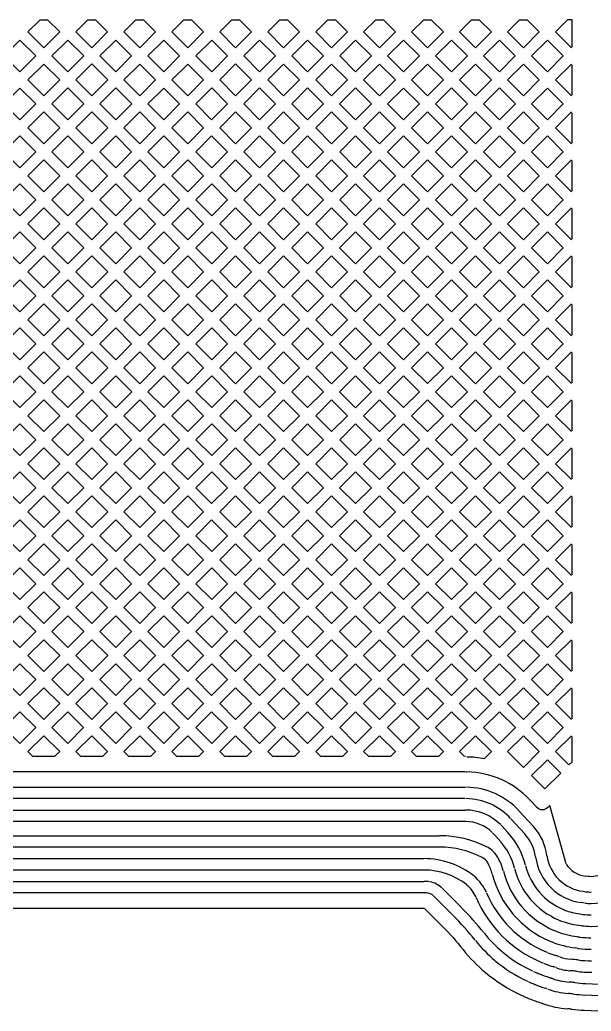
# Model space of a CAD drawing. Extents: x 1548 to 1929, y -174 to 95.
# Drawn here: x 1660.66 to 1664.47, y 45.95 to 52.55 of the extents above; entities that cross this region are included whole.
import ezdxf

# ---------------------------------------------------------------- set-up
doc = ezdxf.new("R2010")
doc.units = 0
doc.layers.add('gbr-dxf_layer0', color=7, linetype='Continuous')

msp = doc.modelspace()

# ---------------------------------------------------------------- linework, layer by layer
at = {"layer": 'gbr-dxf_layer0'}
for p, q in [((1664.2351, 52.4719), (1664.3411, 52.3659)), ((1664.3411, 52.2581), (1664.2351, 52.1521)), ((1664.3457, 52.051), (1664.3457, 52.2535)), ((1664.2351, 52.1521), (1664.341, 52.0462)), ((1664.341, 51.9385), (1664.2352, 51.8326)), ((1664.3457, 51.7312), (1664.3457, 51.9337)), ((1664.2352, 51.8326), (1664.3412, 51.7266)), ((1664.3412, 51.6189), (1664.2351, 51.5128)), ((1664.3457, 51.4114), (1664.3457, 51.6143)), ((1664.2351, 51.5128), (1664.3411, 51.4068)), ((1664.3411, 51.2991), (1664.2351, 51.193)), ((1664.3457, 51.0919), (1664.3457, 51.2945)), ((1664.2351, 51.193), (1664.341, 51.0871)), ((1664.341, 50.9794), (1664.2351, 50.8735)), ((1664.3457, 50.7721), (1664.3457, 50.9746)), ((1664.2351, 50.8735), (1664.3411, 50.7675)), ((1664.3411, 50.6597), (1664.2352, 50.5538)), ((1664.3457, 50.4523), (1664.3457, 50.655)), ((1664.2352, 50.5538), (1664.3412, 50.4477)), ((1664.3412, 50.34), (1664.2353, 50.2341)), ((1664.3457, 50.1328), (1664.3457, 50.3354)), ((1664.2353, 50.2341), (1664.3411, 50.1282)), ((1664.3411, 50.0204), (1664.2351, 49.9144)), ((1664.3457, 49.813), (1664.3457, 50.0158)), ((1664.2351, 49.9144), (1664.3411, 49.8084)), ((1664.3411, 49.7006), (1664.2351, 49.5946)), ((1664.3457, 49.4932), (1664.3457, 49.696)), ((1664.2351, 49.5946), (1664.3411, 49.4886)), ((1664.3411, 49.3808), (1664.2353, 49.275)), ((1664.3457, 49.1737), (1664.3457, 49.3762)), ((1664.2353, 49.275), (1664.3412, 49.1691)), ((1664.3412, 49.0613), (1664.2351, 48.9553)), ((1664.3457, 48.8539), (1664.3457, 49.0568)), ((1664.2351, 48.9553), (1664.3411, 48.8493)), ((1664.3411, 48.7415), (1664.2351, 48.6355)), ((1664.3457, 48.5341), (1664.3457, 48.7369)), ((1664.2351, 48.6355), (1664.3411, 48.5295)), ((1664.3411, 48.4217), (1664.2352, 48.3158)), ((1664.3457, 48.2146), (1664.3457, 48.4171)), ((1664.2352, 48.3158), (1664.3411, 48.2099)), ((1664.3411, 48.1022), (1664.2352, 47.9962)), ((1664.3457, 47.8948), (1664.3457, 48.0975)), ((1664.2352, 47.9962), (1664.3412, 47.8902)), ((1664.3412, 47.7825), (1664.2351, 47.6764)), ((1663.5958, 47.6764), (1663.6294, 47.6428)), ((1664.1055, 47.3095), (1664.0702, 47.3476)), ((1664.3059, 46.9275), (1664.1974, 47.3166)), ((1636.278, 47.2867), (1663.6334, 47.2867)), ((1663.9918, 47.2822), (1664.0876, 47.1778)), ((1663.6348, 47.2105), (1636.2793, 47.2105)), ((1663.8709, 47.1876), (1663.8771, 47.1814)), ((1663.8796, 47.1789), (1663.9169, 47.138)), ((1664.0303, 47.1275), (1663.9376, 47.2286)), ((1636.3424, 47.1159), (1663.4604, 47.1159)), ((1663.4617, 47.0397), (1636.3399, 47.0397)), ((1636.5568, 46.9633), (1663.3571, 46.9633)), ((1663.3587, 46.8871), (1636.5582, 46.8871)), ((1636.559, 46.8109), (1663.3565, 46.8109)), ((1663.3589, 46.7347), (1636.5576, 46.7347)), ((1663.5512, 46.5863), (1663.4239, 46.7136)), ((1663.479, 46.7663), (1663.6063, 46.6389)), ((1664.4202, 46.7453), (1664.4372, 46.743)), ((1664.4295, 46.6672), (1664.4087, 46.67)), ((1664.3988, 46.5944), (1664.4182, 46.5918)), ((1664.4095, 46.5161), (1664.3901, 46.5187)), ((1664.3821, 46.4428), (1664.3899, 46.4416)), ((1664.3798, 46.366), (1664.3681, 46.3678)), ((1664.4371, 46.1303), (1664.5258, 46.1261)), ((1664.5208, 46.05), (1664.432, 46.0543))]:
    msp.add_line(p, q, dxfattribs=at)
at = {"layer": 'gbr-dxf_layer0', "linetype": 'Continuous'}
for points in [[(1660.7185, 52.4719), (1660.7991, 52.5526), (1660.85, 52.5526), (1660.9306, 52.472), (1660.8245, 52.3659)], [(1661.0383, 52.472), (1661.1189, 52.5526), (1661.1693, 52.5526), (1661.25, 52.4719), (1661.1442, 52.3661)], [(1661.3578, 52.4719), (1661.4384, 52.5526), (1661.4892, 52.5526), (1661.5698, 52.4719), (1661.4638, 52.3659)], [(1661.6776, 52.4719), (1661.7582, 52.5526), (1661.809, 52.5526), (1661.8896, 52.4719), (1661.7836, 52.3659)], [(1661.9974, 52.4719), (1662.078, 52.5526), (1662.1286, 52.5526), (1662.2092, 52.472), (1662.1033, 52.3661)], [(1662.317, 52.472), (1662.3975, 52.5526), (1662.4482, 52.5526), (1662.5289, 52.4719), (1662.423, 52.366)], [(1662.6367, 52.4719), (1662.7173, 52.5526), (1662.7678, 52.5526), (1662.8486, 52.4718), (1662.7427, 52.3659)], [(1662.9563, 52.4718), (1663.0371, 52.5526), (1663.0877, 52.5526), (1663.1683, 52.4719), (1663.0622, 52.3659)], [(1663.276, 52.4719), (1663.3567, 52.5526), (1663.4075, 52.5526), (1663.4881, 52.472), (1663.382, 52.3659)], [(1663.5958, 52.472), (1663.6764, 52.5526), (1663.7269, 52.5526), (1663.8077, 52.4718), (1663.7019, 52.366)], [(1663.9154, 52.4718), (1663.9962, 52.5526), (1664.0467, 52.5526), (1664.1273, 52.4719), (1664.0213, 52.3659)], [(1660.5586, 52.312), (1660.6646, 52.4181), (1660.7706, 52.312), (1660.6646, 52.206)], [(1660.8784, 52.312), (1660.9844, 52.4181), (1661.0903, 52.3122), (1660.9843, 52.2062)], [(1661.1981, 52.3122), (1661.3039, 52.418), (1661.4099, 52.312), (1661.3041, 52.2062)], [(1661.5177, 52.312), (1661.6237, 52.418), (1661.7297, 52.312), (1661.6237, 52.206)], [(1661.8375, 52.312), (1661.9435, 52.4181), (1662.0494, 52.3122), (1661.9434, 52.2061)], [(1662.1572, 52.3122), (1662.2631, 52.4181), (1662.3691, 52.3121), (1662.2632, 52.2062)], [(1662.4768, 52.3121), (1662.5828, 52.418), (1662.6888, 52.312), (1662.5829, 52.2061)], [(1662.7966, 52.312), (1662.9025, 52.4179), (1663.0084, 52.312), (1662.9024, 52.2061)], [(1663.1161, 52.312), (1663.2222, 52.4181), (1663.3282, 52.312), (1663.2221, 52.206)], [(1663.4359, 52.312), (1663.542, 52.4181), (1663.648, 52.3121), (1663.5419, 52.206)], [(1663.7557, 52.3121), (1663.8615, 52.4179), (1663.9674, 52.312), (1663.8616, 52.2062)], [(1664.0752, 52.312), (1664.1812, 52.418), (1664.2872, 52.312), (1664.1812, 52.206)], [(1660.7185, 52.1521), (1660.8245, 52.2582), (1660.9304, 52.1523), (1660.8244, 52.0462)], [(1661.0382, 52.1523), (1661.1442, 52.2583), (1661.2502, 52.1523), (1661.1442, 52.0463)], [(1661.358, 52.1523), (1661.4638, 52.2581), (1661.5698, 52.1521), (1661.464, 52.0463)], [(1661.6776, 52.1521), (1661.7836, 52.2581), (1661.8895, 52.1523), (1661.7834, 52.0462)], [(1661.9972, 52.1523), (1662.1033, 52.2583), (1662.2093, 52.1523), (1662.1033, 52.0462)], [(1662.3171, 52.1523), (1662.423, 52.2582), (1662.529, 52.1522), (1662.4231, 52.0463)], [(1662.6367, 52.1522), (1662.7427, 52.2581), (1662.8486, 52.1522), (1662.7426, 52.0463)], [(1662.9563, 52.1522), (1663.0622, 52.2581), (1663.1682, 52.1521), (1663.0623, 52.0462)], [(1663.276, 52.1521), (1663.382, 52.2582), (1663.4881, 52.1522), (1663.382, 52.0461)], [(1663.5958, 52.1522), (1663.7019, 52.2582), (1663.8077, 52.1523), (1663.7017, 52.0463)], [(1663.9155, 52.1523), (1664.0213, 52.2581), (1664.1273, 52.1521), (1664.0215, 52.0463)], [(1660.5587, 51.9923), (1660.6646, 52.0982), (1660.7705, 51.9924), (1660.6646, 51.8865)], [(1660.8782, 51.9924), (1660.9843, 52.0984), (1661.0903, 51.9924), (1660.9843, 51.8863)], [(1661.1981, 51.9924), (1661.3041, 52.0984), (1661.4101, 51.9924), (1661.3041, 51.8864)], [(1661.5179, 51.9924), (1661.6237, 52.0982), (1661.7296, 51.9923), (1661.6238, 51.8865)], [(1661.8373, 51.9923), (1661.9434, 52.0984), (1662.0494, 51.9924), (1661.9433, 51.8863)], [(1662.1571, 51.9924), (1662.2632, 52.0984), (1662.3692, 51.9924), (1662.2631, 51.8863)], [(1662.4769, 51.9924), (1662.5829, 52.0983), (1662.6887, 51.9924), (1662.5828, 51.8865)], [(1662.7965, 51.9924), (1662.9024, 52.0983), (1663.0085, 51.9923), (1662.9025, 51.8864)], [(1663.1162, 51.9923), (1663.2221, 52.0982), (1663.3281, 51.9922), (1663.2222, 51.8863)], [(1663.4359, 51.9922), (1663.5419, 52.0983), (1663.6478, 51.9924), (1663.5418, 51.8863)], [(1663.7556, 51.9924), (1663.8616, 52.0984), (1663.9676, 51.9924), (1663.8616, 51.8864)], [(1664.0754, 51.9924), (1664.1812, 52.0982), (1664.2871, 51.9923), (1664.1813, 51.8865)], [(1660.7185, 51.8326), (1660.8244, 51.9385), (1660.9304, 51.8325), (1660.8245, 51.7266)], [(1661.0381, 51.8325), (1661.1442, 51.9385), (1661.2502, 51.8325), (1661.1442, 51.7265)], [(1661.3579, 51.8325), (1661.464, 51.9385), (1661.5699, 51.8326), (1661.4638, 51.7266)], [(1661.6776, 51.8326), (1661.7834, 51.9385), (1661.8895, 51.8324), (1661.7836, 51.7266)], [(1661.9972, 51.8324), (1662.1033, 51.9385), (1662.2093, 51.8325), (1662.1032, 51.7264)], [(1662.317, 51.8325), (1662.4231, 51.9385), (1662.529, 51.8326), (1662.4229, 51.7266)], [(1662.6367, 51.8326), (1662.7426, 51.9385), (1662.8486, 51.8325), (1662.7427, 51.7266)], [(1662.9564, 51.8325), (1663.0623, 51.9385), (1663.1683, 51.8324), (1663.0624, 51.7265)], [(1663.2761, 51.8324), (1663.382, 51.9384), (1663.4879, 51.8325), (1663.382, 51.7266)], [(1663.5957, 51.8325), (1663.7017, 51.9385), (1663.8077, 51.8325), (1663.7017, 51.7265)], [(1663.9155, 51.8325), (1664.0215, 51.9385), (1664.1274, 51.8326), (1664.0214, 51.7266)], [(1660.5586, 51.6728), (1660.6646, 51.7787), (1660.7706, 51.6727), (1660.6646, 51.5667)], [(1660.8783, 51.6727), (1660.9843, 51.7786), (1661.0903, 51.6726), (1660.9844, 51.5667)], [(1661.198, 51.6726), (1661.3041, 51.7786), (1661.41, 51.6727), (1661.3039, 51.5667)], [(1661.5177, 51.6727), (1661.6238, 51.7788), (1661.7298, 51.6728), (1661.6237, 51.5667)], [(1661.8375, 51.6728), (1661.9433, 51.7786), (1662.0494, 51.6726), (1661.9435, 51.5667)], [(1662.1571, 51.6726), (1662.2631, 51.7786), (1662.369, 51.6727), (1662.263, 51.5667)], [(1662.4768, 51.6727), (1662.5828, 51.7787), (1662.6888, 51.6727), (1662.5828, 51.5667)], [(1662.7966, 51.6727), (1662.9025, 51.7786), (1663.0085, 51.6726), (1662.9026, 51.5667)], [(1663.1163, 51.6726), (1663.2222, 51.7786), (1663.3281, 51.6727), (1663.2222, 51.5667)], [(1663.4359, 51.6727), (1663.5418, 51.7786), (1663.6478, 51.6726), (1663.5419, 51.5667)], [(1663.7556, 51.6726), (1663.8616, 51.7786), (1663.9675, 51.6727), (1663.8614, 51.5667)], [(1664.0752, 51.6727), (1664.1813, 51.7788), (1664.2873, 51.6728), (1664.1813, 51.5667)], [(1660.7185, 51.5129), (1660.8245, 51.6188), (1660.9305, 51.5128), (1660.8245, 51.4068)], [(1661.0382, 51.5128), (1661.1442, 51.6187), (1661.25, 51.5128), (1661.1441, 51.4069)], [(1661.3578, 51.5128), (1661.4638, 51.6188), (1661.5698, 51.5128), (1661.4638, 51.4068)], [(1661.6776, 51.5128), (1661.7836, 51.6189), (1661.8897, 51.5129), (1661.7836, 51.4068)], [(1661.9974, 51.5129), (1662.1032, 51.6187), (1662.2091, 51.5128), (1662.1033, 51.407)], [(1662.3169, 51.5128), (1662.4229, 51.6188), (1662.5289, 51.5128), (1662.4229, 51.4068)], [(1662.6367, 51.5128), (1662.7427, 51.6188), (1662.8487, 51.5128), (1662.7427, 51.4068)], [(1662.9565, 51.5128), (1663.0624, 51.6187), (1663.1683, 51.5129), (1663.0624, 51.4069)], [(1663.2761, 51.5129), (1663.382, 51.6188), (1663.488, 51.5128), (1663.3821, 51.4068)], [(1663.5958, 51.5128), (1663.7017, 51.6187), (1663.8076, 51.5128), (1663.7017, 51.4069)], [(1663.9153, 51.5128), (1664.0214, 51.6188), (1664.1274, 51.5128), (1664.0213, 51.4068)], [(1660.5586, 51.3529), (1660.6646, 51.459), (1660.7707, 51.353), (1660.6646, 51.2469)], [(1660.8784, 51.353), (1660.9844, 51.4589), (1661.0902, 51.353), (1660.9843, 51.2471)], [(1661.198, 51.353), (1661.3039, 51.4589), (1661.4099, 51.3529), (1661.304, 51.247)], [(1661.5177, 51.3529), (1661.6237, 51.459), (1661.7297, 51.3529), (1661.6237, 51.2469)], [(1661.8375, 51.3529), (1661.9435, 51.459), (1662.0494, 51.3531), (1661.9434, 51.2471)], [(1662.1572, 51.3531), (1662.263, 51.4589), (1662.369, 51.3529), (1662.2632, 51.2471)], [(1662.4768, 51.3529), (1662.5828, 51.4589), (1662.6888, 51.3529), (1662.5828, 51.2469)], [(1662.7966, 51.3529), (1662.9026, 51.459), (1663.0085, 51.3531), (1662.9025, 51.247)], [(1663.1163, 51.3531), (1663.2222, 51.459), (1663.3282, 51.353), (1663.2223, 51.2471)], [(1663.4359, 51.353), (1663.5419, 51.4589), (1663.6478, 51.353), (1663.5418, 51.2471)], [(1663.7555, 51.353), (1663.8614, 51.4589), (1663.9675, 51.3529), (1663.8615, 51.247)], [(1664.0752, 51.3529), (1664.1813, 51.459), (1664.2873, 51.3529), (1664.1812, 51.2469)], [(1660.7185, 51.193), (1660.8245, 51.2991), (1660.9304, 51.1932), (1660.8244, 51.0872)], [(1661.0382, 51.1932), (1661.1441, 51.2991), (1661.2501, 51.1931), (1661.1442, 51.0872)], [(1661.3579, 51.1931), (1661.4638, 51.299), (1661.5698, 51.193), (1661.4639, 51.0871)], [(1661.6776, 51.193), (1661.7836, 51.2991), (1661.8895, 51.1932), (1661.7835, 51.0871)], [(1661.9973, 51.1932), (1662.1033, 51.2992), (1662.2093, 51.1932), (1662.1033, 51.0872)], [(1662.3171, 51.1932), (1662.4229, 51.299), (1662.5289, 51.193), (1662.4231, 51.0872)], [(1662.6367, 51.193), (1662.7427, 51.299), (1662.8486, 51.1932), (1662.7425, 51.0871)], [(1662.9563, 51.1932), (1663.0624, 51.2992), (1663.1684, 51.1932), (1663.0624, 51.0871)], [(1663.2762, 51.1932), (1663.3821, 51.2991), (1663.488, 51.1932), (1663.382, 51.0873)], [(1663.5957, 51.1932), (1663.7017, 51.2991), (1663.8077, 51.1931), (1663.7017, 51.0872)], [(1663.9154, 51.1931), (1664.0213, 51.299), (1664.1273, 51.193), (1664.0214, 51.0871)], [(1660.5587, 51.0333), (1660.6646, 51.1392), (1660.7705, 51.0333), (1660.6646, 50.9274)], [(1660.8783, 51.0333), (1660.9843, 51.1393), (1661.0903, 51.0333), (1660.9843, 50.9273)], [(1661.1981, 51.0333), (1661.304, 51.1392), (1661.41, 51.0332), (1661.3041, 50.9273)], [(1661.5178, 51.0332), (1661.6237, 51.1391), (1661.7296, 51.0333), (1661.6237, 50.9273)], [(1661.8373, 51.0333), (1661.9434, 51.1393), (1662.0494, 51.0333), (1661.9434, 50.9272)], [(1662.1572, 51.0333), (1662.2632, 51.1393), (1662.3692, 51.0333), (1662.2632, 50.9273)], [(1662.477, 51.0333), (1662.5828, 51.1391), (1662.6887, 51.0332), (1662.5829, 50.9274)], [(1662.7964, 51.0332), (1662.9025, 51.1393), (1663.0085, 51.0333), (1662.9024, 50.9272)], [(1663.1162, 51.0333), (1663.2223, 51.1393), (1663.3282, 51.0334), (1663.2221, 50.9274)], [(1663.4359, 51.0334), (1663.5418, 51.1393), (1663.6478, 51.0333), (1663.5419, 50.9274)], [(1663.7556, 51.0333), (1663.8615, 51.1392), (1663.9676, 51.0332), (1663.8616, 50.9273)], [(1664.0753, 51.0332), (1664.1812, 51.1391), (1664.2871, 51.0333), (1664.1812, 50.9273)], [(1660.7185, 50.8735), (1660.8244, 50.9794), (1660.9304, 50.8734), (1660.8245, 50.7675)], [(1661.0382, 50.8734), (1661.1442, 50.9794), (1661.2502, 50.8734), (1661.1442, 50.7674)], [(1661.358, 50.8734), (1661.4639, 50.9794), (1661.5698, 50.8735), (1661.4639, 50.7675)], [(1661.6776, 50.8735), (1661.7835, 50.9794), (1661.8895, 50.8734), (1661.7836, 50.7675)], [(1661.9972, 50.8734), (1662.1033, 50.9794), (1662.2093, 50.8734), (1662.1033, 50.7674)], [(1662.3171, 50.8734), (1662.4231, 50.9794), (1662.529, 50.8735), (1662.4229, 50.7675)], [(1662.6367, 50.8735), (1662.7425, 50.9794), (1662.8486, 50.8733), (1662.7428, 50.7675)], [(1662.9563, 50.8733), (1663.0624, 50.9794), (1663.1682, 50.8735), (1663.0622, 50.7675)], [(1663.276, 50.8735), (1663.382, 50.9795), (1663.4881, 50.8735), (1663.382, 50.7675)], [(1663.5958, 50.8735), (1663.7017, 50.9794), (1663.8077, 50.8734), (1663.7018, 50.7675)], [(1663.9155, 50.8734), (1664.0214, 50.9794), (1664.1273, 50.8735), (1664.0214, 50.7675)], [(1660.5586, 50.7136), (1660.6646, 50.8196), (1660.7706, 50.7136), (1660.6646, 50.6076)], [(1660.8784, 50.7136), (1660.9843, 50.8195), (1661.0903, 50.7135), (1660.9844, 50.6076)], [(1661.1981, 50.7135), (1661.3041, 50.8195), (1661.41, 50.7136), (1661.3039, 50.6076)], [(1661.5177, 50.7136), (1661.6237, 50.8196), (1661.7297, 50.7136), (1661.6238, 50.6076)], [(1661.8375, 50.7136), (1661.9434, 50.8195), (1662.0494, 50.7135), (1661.9435, 50.6076)], [(1662.1571, 50.7135), (1662.2632, 50.8195), (1662.3691, 50.7136), (1662.263, 50.6076)], [(1662.4768, 50.7136), (1662.5829, 50.8197), (1662.6889, 50.7136), (1662.5828, 50.6076)], [(1662.7966, 50.7136), (1662.9024, 50.8195), (1663.0083, 50.7136), (1662.9025, 50.6078)], [(1663.1161, 50.7136), (1663.2221, 50.8196), (1663.3281, 50.7136), (1663.2221, 50.6076)], [(1663.4359, 50.7136), (1663.5419, 50.8196), (1663.6479, 50.7136), (1663.5419, 50.6076)], [(1663.7557, 50.7136), (1663.8616, 50.8195), (1663.9675, 50.7136), (1663.8616, 50.6077)], [(1664.0753, 50.7136), (1664.1812, 50.8196), (1664.2872, 50.7136), (1664.1813, 50.6076)], [(1660.7185, 50.5537), (1660.8245, 50.6597), (1660.9305, 50.5537), (1660.8245, 50.4477)], [(1661.0383, 50.5537), (1661.1442, 50.6596), (1661.2501, 50.5537), (1661.1442, 50.4478)], [(1661.3578, 50.5537), (1661.4639, 50.6598), (1661.5699, 50.5538), (1661.4638, 50.4477)], [(1661.6776, 50.5538), (1661.7836, 50.6597), (1661.8896, 50.5537), (1661.7836, 50.4477)], [(1661.9973, 50.5537), (1662.1033, 50.6596), (1662.2091, 50.5537), (1662.1032, 50.4478)], [(1662.3169, 50.5537), (1662.4229, 50.6597), (1662.529, 50.5537), (1662.4229, 50.4477)], [(1662.6367, 50.5537), (1662.7428, 50.6598), (1662.8486, 50.5539), (1662.7426, 50.4478)], [(1662.9564, 50.5539), (1663.0622, 50.6597), (1663.1682, 50.5537), (1663.0624, 50.4479)], [(1663.276, 50.5537), (1663.382, 50.6597), (1663.488, 50.5537), (1663.382, 50.4477)], [(1663.5958, 50.5537), (1663.7018, 50.6597), (1663.8077, 50.5539), (1663.7017, 50.4478)], [(1663.9155, 50.5539), (1664.0214, 50.6598), (1664.1274, 50.5538), (1664.0215, 50.4478)], [(1660.5586, 50.3939), (1660.6646, 50.4998), (1660.7706, 50.3938), (1660.6647, 50.2879)], [(1660.8783, 50.3938), (1660.9844, 50.4998), (1661.0903, 50.3939), (1660.9842, 50.2879)], [(1661.198, 50.3939), (1661.3039, 50.4999), (1661.41, 50.3938), (1661.304, 50.2879)], [(1661.5177, 50.3938), (1661.6238, 50.4999), (1661.7298, 50.3939), (1661.6237, 50.2878)], [(1661.8375, 50.3939), (1661.9435, 50.4998), (1662.0493, 50.3939), (1661.9434, 50.288)], [(1662.1571, 50.3939), (1662.263, 50.4998), (1662.369, 50.3938), (1662.2631, 50.2879)], [(1662.4768, 50.3938), (1662.5828, 50.4998), (1662.6887, 50.394), (1662.5827, 50.2879)], [(1662.7965, 50.394), (1662.9025, 50.5), (1663.0085, 50.394), (1662.9025, 50.288)], [(1663.1163, 50.394), (1663.2221, 50.4998), (1663.3281, 50.3938), (1663.2223, 50.288)], [(1663.4359, 50.3938), (1663.5419, 50.4998), (1663.6478, 50.3939), (1663.5418, 50.2879)], [(1663.7556, 50.3939), (1663.8616, 50.5), (1663.9676, 50.394), (1663.8616, 50.2879)], [(1664.0754, 50.394), (1664.1813, 50.4999), (1664.2873, 50.3939), (1664.1814, 50.288)], [(1660.7185, 50.234), (1660.8245, 50.3399), (1660.9304, 50.234), (1660.8244, 50.1281)], [(1661.0381, 50.234), (1661.1442, 50.3401), (1661.2502, 50.234), (1661.1441, 50.128)], [(1661.3579, 50.234), (1661.4638, 50.34), (1661.5698, 50.2339), (1661.4639, 50.128)], [(1661.6776, 50.2339), (1661.7836, 50.34), (1661.8895, 50.2341), (1661.7835, 50.1281)], [(1661.9973, 50.2341), (1662.1032, 50.34), (1662.2092, 50.234), (1662.1033, 50.1281)], [(1662.317, 50.234), (1662.4229, 50.3399), (1662.5288, 50.234), (1662.4229, 50.1281)], [(1662.6366, 50.234), (1662.7426, 50.3401), (1662.8486, 50.2341), (1662.7426, 50.128)], [(1662.9564, 50.2341), (1663.0624, 50.3401), (1663.1684, 50.2341), (1663.0624, 50.1281)], [(1663.2762, 50.2341), (1663.382, 50.3399), (1663.4879, 50.234), (1663.3821, 50.1282)], [(1663.5956, 50.234), (1663.7017, 50.3401), (1663.8077, 50.234), (1663.7017, 50.128)], [(1663.9154, 50.234), (1664.0215, 50.3401), (1664.1275, 50.2341), (1664.0215, 50.128)], [(1660.5587, 50.0742), (1660.6647, 50.1801), (1660.7705, 50.0742), (1660.6646, 49.9683)], [(1660.8783, 50.0742), (1660.9842, 50.1801), (1661.0902, 50.0741), (1660.9843, 49.9682)], [(1661.198, 50.0741), (1661.304, 50.1802), (1661.4101, 50.0742), (1661.304, 49.9681)], [(1661.5178, 50.0742), (1661.6237, 50.1801), (1661.7296, 50.0742), (1661.6237, 49.9683)], [(1661.8374, 50.0742), (1661.9434, 50.1802), (1662.0494, 50.0742), (1661.9434, 49.9682)], [(1662.1572, 50.0742), (1662.2631, 50.1801), (1662.369, 50.0743), (1662.2631, 49.9683)], [(1662.4768, 50.0743), (1662.5827, 50.1802), (1662.6887, 50.0742), (1662.5828, 49.9682)], [(1662.7965, 50.0742), (1662.9025, 50.1802), (1663.0085, 50.0742), (1662.9025, 49.9681)], [(1663.1163, 50.0742), (1663.2223, 50.1802), (1663.3282, 50.0743), (1663.2221, 49.9683)], [(1663.4359, 50.0743), (1663.5418, 50.1801), (1663.6478, 50.0741), (1663.542, 49.9683)], [(1663.7555, 50.0741), (1663.8616, 50.1802), (1663.9676, 50.0742), (1663.8615, 49.9681)], [(1664.0753, 50.0742), (1664.1814, 50.1802), (1664.2873, 50.0743), (1664.1812, 49.9683)], [(1660.7185, 49.9144), (1660.8244, 50.0203), (1660.9304, 49.9143), (1660.8245, 49.8084)], [(1661.0382, 49.9143), (1661.1441, 50.0202), (1661.2501, 49.9142), (1661.1442, 49.8083)], [(1661.3579, 49.9142), (1661.4639, 50.0203), (1661.5698, 49.9144), (1661.4638, 49.8084)], [(1661.6776, 49.9144), (1661.7835, 50.0203), (1661.8895, 49.9143), (1661.7836, 49.8084)], [(1661.9973, 49.9143), (1662.1033, 50.0203), (1662.2092, 49.9144), (1662.1032, 49.8084)], [(1662.317, 49.9144), (1662.4229, 50.0204), (1662.5289, 49.9144), (1662.423, 49.8084)], [(1662.6367, 49.9144), (1662.7426, 50.0203), (1662.8486, 49.9143), (1662.7427, 49.8083)], [(1662.9563, 49.9143), (1663.0624, 50.0203), (1663.1683, 49.9144), (1663.0622, 49.8084)], [(1663.276, 49.9144), (1663.3821, 50.0205), (1663.4881, 49.9144), (1663.382, 49.8084)], [(1663.5958, 49.9144), (1663.7017, 50.0202), (1663.8077, 49.9142), (1663.7019, 49.8084)], [(1663.9154, 49.9142), (1664.0215, 50.0203), (1664.1273, 49.9144), (1664.0213, 49.8083)], [(1660.5586, 49.7545), (1660.6646, 49.8605), (1660.7706, 49.7545), (1660.6646, 49.6485)], [(1660.8784, 49.7545), (1660.9843, 49.8604), (1661.0903, 49.7544), (1660.9844, 49.6485)], [(1661.1981, 49.7544), (1661.304, 49.8604), (1661.4099, 49.7545), (1661.304, 49.6485)], [(1661.5177, 49.7545), (1661.6237, 49.8605), (1661.7297, 49.7545), (1661.6237, 49.6485)], [(1661.8375, 49.7545), (1661.9434, 49.8604), (1662.0493, 49.7545), (1661.9434, 49.6486)], [(1662.157, 49.7545), (1662.2631, 49.8606), (1662.3691, 49.7545), (1662.263, 49.6485)], [(1662.4768, 49.7545), (1662.5828, 49.8605), (1662.6888, 49.7545), (1662.5829, 49.6485)], [(1662.7966, 49.7545), (1662.9025, 49.8604), (1663.0084, 49.7545), (1662.9024, 49.6486)], [(1663.1161, 49.7545), (1663.2221, 49.8605), (1663.3282, 49.7545), (1663.2221, 49.6485)], [(1663.4359, 49.7545), (1663.542, 49.8606), (1663.648, 49.7545), (1663.5419, 49.6485)], [(1663.7557, 49.7545), (1663.8615, 49.8604), (1663.9674, 49.7545), (1663.8616, 49.6487)], [(1664.0752, 49.7545), (1664.1812, 49.8605), (1664.2872, 49.7545), (1664.1812, 49.6485)], [(1660.7185, 49.5946), (1660.8245, 49.7006), (1660.9305, 49.5946), (1660.8245, 49.4886)], [(1661.0383, 49.5946), (1661.1442, 49.7005), (1661.2501, 49.5947), (1661.1442, 49.4887)], [(1661.3578, 49.5947), (1661.4638, 49.7006), (1661.5698, 49.5946), (1661.4639, 49.4886)], [(1661.6776, 49.5946), (1661.7836, 49.7006), (1661.8895, 49.5947), (1661.7834, 49.4887)], [(1661.9972, 49.5947), (1662.1032, 49.7006), (1662.2092, 49.5946), (1662.1033, 49.4887)], [(1662.3169, 49.5946), (1662.423, 49.7007), (1662.529, 49.5947), (1662.4229, 49.4886)], [(1662.6367, 49.5947), (1662.7427, 49.7006), (1662.8486, 49.5947), (1662.7426, 49.4888)], [(1662.9563, 49.5947), (1663.0622, 49.7006), (1663.1682, 49.5946), (1663.0623, 49.4887)], [(1663.276, 49.5946), (1663.382, 49.7006), (1663.4881, 49.5946), (1663.382, 49.4886)], [(1663.5958, 49.5946), (1663.7019, 49.7007), (1663.8077, 49.5948), (1663.7017, 49.4887)], [(1663.9155, 49.5948), (1664.0213, 49.7006), (1664.1273, 49.5946), (1664.0215, 49.4888)], [(1660.5586, 49.4347), (1660.6646, 49.5407), (1660.7706, 49.4347), (1660.6646, 49.3287)], [(1660.8784, 49.4347), (1660.9844, 49.5407), (1661.0903, 49.4349), (1660.9843, 49.3288)], [(1661.1981, 49.4349), (1661.304, 49.5408), (1661.41, 49.4348), (1661.3041, 49.3288)], [(1661.5177, 49.4348), (1661.6237, 49.5407), (1661.7296, 49.4348), (1661.6236, 49.3289)], [(1661.8373, 49.4348), (1661.9434, 49.5408), (1662.0494, 49.4348), (1661.9433, 49.3288)], [(1662.1571, 49.4348), (1662.263, 49.5407), (1662.3691, 49.4347), (1662.2631, 49.3288)], [(1662.4768, 49.4347), (1662.5829, 49.5408), (1662.6887, 49.4349), (1662.5827, 49.3288)], [(1662.7965, 49.4349), (1662.9024, 49.5408), (1663.0085, 49.4348), (1662.9025, 49.3289)], [(1663.1162, 49.4348), (1663.2221, 49.5407), (1663.3281, 49.4347), (1663.2222, 49.3288)], [(1663.4359, 49.4347), (1663.5419, 49.5407), (1663.6478, 49.4349), (1663.5418, 49.3288)], [(1663.7556, 49.4349), (1663.8616, 49.5409), (1663.9676, 49.4349), (1663.8616, 49.3288)], [(1664.0754, 49.4349), (1664.1812, 49.5407), (1664.2872, 49.4347), (1664.1814, 49.3289)], [(1660.7185, 49.2748), (1660.8245, 49.3808), (1660.9304, 49.2749), (1660.8243, 49.1689)], [(1661.0381, 49.2749), (1661.1442, 49.381), (1661.2502, 49.275), (1661.1442, 49.1689)], [(1661.3579, 49.275), (1661.4639, 49.3809), (1661.5697, 49.275), (1661.4638, 49.1691)], [(1661.6775, 49.275), (1661.7834, 49.3809), (1661.8895, 49.2749), (1661.7835, 49.169)], [(1661.9972, 49.2749), (1662.1033, 49.381), (1662.2093, 49.2749), (1662.1032, 49.1689)], [(1662.317, 49.2749), (1662.4229, 49.3809), (1662.5288, 49.275), (1662.4229, 49.1691)], [(1662.6366, 49.275), (1662.7426, 49.381), (1662.8486, 49.275), (1662.7426, 49.169)], [(1662.9564, 49.275), (1663.0623, 49.3809), (1663.1683, 49.2749), (1663.0624, 49.169)], [(1663.2761, 49.2749), (1663.382, 49.3808), (1663.4879, 49.2749), (1663.382, 49.169)], [(1663.5957, 49.2749), (1663.7017, 49.381), (1663.8077, 49.275), (1663.7017, 49.1689)], [(1663.9155, 49.275), (1664.0215, 49.381), (1664.1275, 49.275), (1664.0215, 49.169)], [(1660.5588, 49.1151), (1660.6646, 49.2209), (1660.7705, 49.115), (1660.6646, 49.0092)], [(1660.8782, 49.115), (1660.9843, 49.2211), (1661.0903, 49.115), (1660.9842, 49.009)], [(1661.198, 49.115), (1661.3041, 49.2211), (1661.41, 49.1152), (1661.3039, 49.0092)], [(1661.5177, 49.1152), (1661.6236, 49.2211), (1661.7296, 49.1151), (1661.6237, 49.0092)], [(1661.8374, 49.1151), (1661.9433, 49.221), (1662.0493, 49.115), (1661.9434, 49.0091)], [(1662.1571, 49.115), (1662.2631, 49.2211), (1662.369, 49.1152), (1662.263, 49.0091)], [(1662.4768, 49.1152), (1662.5827, 49.2211), (1662.6887, 49.1151), (1662.5828, 49.0092)], [(1662.7965, 49.1151), (1662.9025, 49.2211), (1663.0085, 49.1151), (1662.9025, 49.0091)], [(1663.1163, 49.1151), (1663.2222, 49.221), (1663.3281, 49.1152), (1663.2222, 49.0092)], [(1663.4359, 49.1152), (1663.5418, 49.2211), (1663.6478, 49.115), (1663.5419, 49.0091)], [(1663.7556, 49.115), (1663.8616, 49.2211), (1663.9676, 49.1151), (1663.8616, 49.009)], [(1664.0754, 49.1151), (1664.1814, 49.2211), (1664.2873, 49.1152), (1664.1813, 49.0092)], [(1660.7185, 48.9553), (1660.8243, 49.0611), (1660.9304, 48.9551), (1660.8245, 48.8493)], [(1661.0381, 48.9551), (1661.1442, 49.0612), (1661.25, 48.9553), (1661.144, 48.8492)], [(1661.3578, 48.9553), (1661.4638, 49.0613), (1661.5698, 48.9553), (1661.4638, 48.8493)], [(1661.6776, 48.9553), (1661.7835, 49.0612), (1661.8895, 48.9552), (1661.7836, 48.8493)], [(1661.9973, 48.9552), (1662.1032, 49.0611), (1662.2091, 48.9553), (1662.1032, 48.8493)], [(1662.3169, 48.9553), (1662.4229, 49.0613), (1662.5289, 48.9553), (1662.4229, 48.8492)], [(1662.6367, 48.9553), (1662.7426, 49.0612), (1662.8486, 48.9552), (1662.7427, 48.8493)], [(1662.9564, 48.9552), (1663.0624, 49.0612), (1663.1683, 48.9553), (1663.0623, 48.8493)], [(1663.2761, 48.9553), (1663.382, 49.0613), (1663.488, 48.9553), (1663.3821, 48.8493)], [(1663.5958, 48.9553), (1663.7017, 49.0612), (1663.8077, 48.9552), (1663.7018, 48.8492)], [(1663.9154, 48.9552), (1664.0215, 49.0612), (1664.1274, 48.9553), (1664.0213, 48.8493)], [(1660.5586, 48.7954), (1660.6646, 48.9015), (1660.7707, 48.7954), (1660.6646, 48.6894)], [(1660.8784, 48.7954), (1660.9842, 48.9013), (1661.0901, 48.7954), (1660.9843, 48.6896)], [(1661.1979, 48.7954), (1661.3039, 48.9014), (1661.4099, 48.7954), (1661.3039, 48.6894)], [(1661.5177, 48.7954), (1661.6237, 48.9014), (1661.7297, 48.7954), (1661.6237, 48.6894)], [(1661.8375, 48.7954), (1661.9434, 48.9013), (1662.0493, 48.7954), (1661.9434, 48.6895)], [(1662.1571, 48.7954), (1662.263, 48.9014), (1662.369, 48.7954), (1662.2631, 48.6894)], [(1662.4768, 48.7954), (1662.5828, 48.9014), (1662.6888, 48.7954), (1662.5828, 48.6894)], [(1662.7966, 48.7954), (1662.9025, 48.9013), (1663.0084, 48.7954), (1662.9025, 48.6895)], [(1663.1161, 48.7954), (1663.2222, 48.9015), (1663.3282, 48.7954), (1663.2222, 48.6894)], [(1663.4359, 48.7954), (1663.5419, 48.9014), (1663.6479, 48.7954), (1663.542, 48.6894)], [(1663.7557, 48.7954), (1663.8616, 48.9013), (1663.9675, 48.7954), (1663.8615, 48.6895)], [(1664.0752, 48.7954), (1664.1813, 48.9014), (1664.2873, 48.7954), (1664.1812, 48.6894)], [(1660.7185, 48.6355), (1660.8245, 48.7416), (1660.9304, 48.6357), (1660.8244, 48.5296)], [(1661.0382, 48.6357), (1661.144, 48.7415), (1661.25, 48.6355), (1661.1442, 48.5297)], [(1661.3578, 48.6355), (1661.4638, 48.7415), (1661.5698, 48.6355), (1661.4638, 48.5295)], [(1661.6776, 48.6355), (1661.7836, 48.7415), (1661.8895, 48.6356), (1661.7835, 48.5296)], [(1661.9973, 48.6356), (1662.1032, 48.7416), (1662.2092, 48.6355), (1662.1033, 48.5296)], [(1662.317, 48.6355), (1662.4229, 48.7415), (1662.5289, 48.6355), (1662.423, 48.5295)], [(1662.6367, 48.6355), (1662.7427, 48.7415), (1662.8486, 48.6356), (1662.7425, 48.5296)], [(1662.9563, 48.6356), (1663.0623, 48.7415), (1663.1683, 48.6355), (1663.0624, 48.5296)], [(1663.276, 48.6355), (1663.3821, 48.7416), (1663.4881, 48.6355), (1663.382, 48.5295)], [(1663.5958, 48.6355), (1663.7018, 48.7415), (1663.8077, 48.6356), (1663.7017, 48.5297)], [(1663.9154, 48.6356), (1664.0213, 48.7415), (1664.1273, 48.6355), (1664.0214, 48.5296)], [(1660.5586, 48.4756), (1660.6646, 48.5816), (1660.7705, 48.4758), (1660.6645, 48.3697)], [(1660.8783, 48.4758), (1660.9843, 48.5818), (1661.0903, 48.4758), (1660.9843, 48.3697)], [(1661.1981, 48.4758), (1661.3039, 48.5816), (1661.4099, 48.4756), (1661.3041, 48.3698)], [(1661.5177, 48.4756), (1661.6237, 48.5816), (1661.7296, 48.4757), (1661.6236, 48.3697)], [(1661.8373, 48.4757), (1661.9434, 48.5818), (1662.0494, 48.4758), (1661.9434, 48.3697)], [(1662.1572, 48.4758), (1662.2631, 48.5817), (1662.3691, 48.4757), (1662.2632, 48.3697)], [(1662.4768, 48.4757), (1662.5828, 48.5816), (1662.6887, 48.4757), (1662.5827, 48.3698)], [(1662.7964, 48.4757), (1662.9025, 48.5817), (1663.0085, 48.4757), (1662.9024, 48.3697)], [(1663.1162, 48.4757), (1663.2222, 48.5816), (1663.3282, 48.4756), (1663.2223, 48.3697)], [(1663.4359, 48.4756), (1663.542, 48.5817), (1663.6478, 48.4758), (1663.5418, 48.3697)], [(1663.7556, 48.4758), (1663.8615, 48.5817), (1663.9676, 48.4757), (1663.8616, 48.3698)], [(1664.0753, 48.4757), (1664.1812, 48.5816), (1664.2872, 48.4756), (1664.1813, 48.3697)], [(1660.7184, 48.3158), (1660.8244, 48.4219), (1660.9304, 48.3159), (1660.8244, 48.2098)], [(1661.0382, 48.3159), (1661.1442, 48.4219), (1661.2502, 48.3159), (1661.1442, 48.2099)], [(1661.358, 48.3159), (1661.4638, 48.4217), (1661.5697, 48.3158), (1661.4639, 48.21)], [(1661.6774, 48.3158), (1661.7835, 48.4219), (1661.8895, 48.3158), (1661.7834, 48.2098)], [(1661.9972, 48.3158), (1662.1033, 48.4219), (1662.2093, 48.3159), (1662.1033, 48.2098)], [(1662.3171, 48.3159), (1662.423, 48.4218), (1662.5289, 48.3159), (1662.4229, 48.21)], [(1662.6366, 48.3159), (1662.7425, 48.4218), (1662.8486, 48.3158), (1662.7426, 48.2099)], [(1662.9563, 48.3158), (1663.0624, 48.4219), (1663.1684, 48.3158), (1663.0623, 48.2098)], [(1663.2761, 48.3158), (1663.382, 48.4218), (1663.4879, 48.3159), (1663.382, 48.21)], [(1663.5957, 48.3159), (1663.7017, 48.4219), (1663.8077, 48.3159), (1663.7017, 48.2099)], [(1663.9155, 48.3159), (1664.0214, 48.4218), (1664.1275, 48.3158), (1664.0215, 48.2099)], [(1660.5586, 48.156), (1660.6645, 48.262), (1660.7705, 48.1559), (1660.6646, 48.05)], [(1660.8782, 48.1559), (1660.9843, 48.262), (1661.0903, 48.156), (1660.9843, 48.0499)], [(1661.1981, 48.156), (1661.3041, 48.262), (1661.41, 48.1561), (1661.3039, 48.0501)], [(1661.5177, 48.1561), (1661.6236, 48.2619), (1661.7296, 48.1559), (1661.6238, 48.0501)], [(1661.8373, 48.1559), (1661.9434, 48.262), (1662.0494, 48.1559), (1661.9433, 48.0499)], [(1662.1571, 48.1559), (1662.2632, 48.262), (1662.3691, 48.1561), (1662.263, 48.0501)], [(1662.4768, 48.1561), (1662.5827, 48.262), (1662.6887, 48.156), (1662.5828, 48.0501)], [(1662.7965, 48.156), (1662.9024, 48.2619), (1663.0085, 48.1559), (1662.9025, 48.05)], [(1663.1162, 48.1559), (1663.2223, 48.262), (1663.3281, 48.1561), (1663.2221, 48.05)], [(1663.4359, 48.1561), (1663.5418, 48.262), (1663.6478, 48.156), (1663.5419, 48.0501)], [(1663.7556, 48.156), (1663.8616, 48.262), (1663.9676, 48.156), (1663.8616, 48.05)], [(1664.0754, 48.156), (1664.1813, 48.2619), (1664.2872, 48.156), (1664.1813, 48.0501)], [(1660.7185, 47.9962), (1660.8244, 48.1021), (1660.9304, 47.9961), (1660.8245, 47.8901)], [(1661.0381, 47.9961), (1661.1442, 48.1021), (1661.2501, 47.9962), (1661.144, 47.8902)], [(1661.3578, 47.9962), (1661.4639, 48.1022), (1661.5699, 47.9962), (1661.4638, 47.8902)], [(1661.6776, 47.9962), (1661.7834, 48.102), (1661.8895, 47.996), (1661.7836, 47.8902)], [(1661.9972, 47.996), (1662.1033, 48.1021), (1662.2091, 47.9962), (1662.1031, 47.8901)], [(1662.3169, 47.9962), (1662.4229, 48.1022), (1662.529, 47.9962), (1662.4229, 47.8902)], [(1662.6367, 47.9962), (1662.7426, 48.1021), (1662.8486, 47.9961), (1662.7427, 47.8902)], [(1662.9564, 47.9961), (1663.0623, 48.102), (1663.1682, 47.9962), (1663.0623, 47.8902)], [(1663.276, 47.9962), (1663.382, 48.1022), (1663.488, 47.9962), (1663.382, 47.8901)], [(1663.5958, 47.9962), (1663.7017, 48.1021), (1663.8077, 47.9961), (1663.7018, 47.8902)], [(1663.9155, 47.9961), (1664.0215, 48.1021), (1664.1274, 47.9962), (1664.0214, 47.8902)], [(1660.5586, 47.8363), (1660.6646, 47.9423), (1660.7706, 47.8363), (1660.6646, 47.7303)], [(1660.8783, 47.8363), (1660.9843, 47.9422), (1661.0901, 47.8363), (1660.9842, 47.7304)], [(1661.1979, 47.8363), (1661.3039, 47.9423), (1661.41, 47.8363), (1661.3039, 47.7303)], [(1661.5177, 47.8363), (1661.6238, 47.9424), (1661.7298, 47.8363), (1661.6237, 47.7303)], [(1661.8375, 47.8363), (1661.9433, 47.9421), (1662.0492, 47.8363), (1661.9434, 47.7305)], [(1662.157, 47.8363), (1662.263, 47.9423), (1662.369, 47.8363), (1662.263, 47.7302)], [(1662.4768, 47.8363), (1662.5828, 47.9423), (1662.6888, 47.8363), (1662.5828, 47.7303)], [(1662.7966, 47.8363), (1662.9025, 47.9422), (1663.0084, 47.8363), (1662.9025, 47.7304)], [(1663.1162, 47.8363), (1663.2221, 47.9423), (1663.3281, 47.8363), (1663.2222, 47.7303)], [(1663.4359, 47.8363), (1663.5419, 47.9423), (1663.6479, 47.8363), (1663.5419, 47.7302)], [(1663.7557, 47.8363), (1663.8616, 47.9422), (1663.9675, 47.8363), (1663.8616, 47.7304)], [(1664.0752, 47.8363), (1664.1813, 47.9423), (1664.2873, 47.8363), (1664.1813, 47.7303)], [(1660.7185, 47.6764), (1660.8245, 47.7824), (1660.9304, 47.6765), (1660.8966, 47.6428), (1660.7522, 47.6428)], [(1661.0381, 47.6765), (1661.144, 47.7824), (1661.25, 47.6764), (1661.2164, 47.6428), (1661.0718, 47.6428)], [(1661.3578, 47.6764), (1661.4638, 47.7824), (1661.5698, 47.6764), (1661.5362, 47.6428), (1661.3914, 47.6428)], [(1661.6776, 47.6764), (1661.7836, 47.7825), (1661.8895, 47.6766), (1661.8557, 47.6428), (1661.7113, 47.6428)], [(1661.9973, 47.6766), (1662.1031, 47.7824), (1662.2091, 47.6764), (1662.1755, 47.6428), (1662.0311, 47.6428)], [(1662.3169, 47.6764), (1662.4229, 47.7824), (1662.5289, 47.6764), (1662.4953, 47.6428), (1662.3505, 47.6428)], [(1662.6367, 47.6764), (1662.7427, 47.7824), (1662.8486, 47.6765), (1662.8148, 47.6428), (1662.6703, 47.6428)], [(1662.9564, 47.6765), (1663.0623, 47.7825), (1663.1683, 47.6764), (1663.1346, 47.6428), (1662.9902, 47.6428)], [(1663.2761, 47.6764), (1663.382, 47.7824), (1663.488, 47.6764), (1663.4544, 47.6428), (1663.3097, 47.6428)], [(1663.9155, 47.6765), (1664.0214, 47.7824), (1664.1274, 47.6764), (1664.0215, 47.5705)], [(1664.0753, 47.5166), (1664.1813, 47.6225), (1664.2704, 47.5334), (1664.1645, 47.4275)]]:
    msp.add_lwpolyline(points, close=True, dxfattribs=at)
for points in [[(1664.3457, 52.3705), (1664.3457, 52.5526), (1664.3158, 52.5526), (1664.2351, 52.4719)], [(1664.2351, 47.6764), (1664.3243, 47.5873), (1664.3457, 47.6087), (1664.3457, 47.7779)], [(1663.8616, 47.0855), (1663.8243, 47.1265), (1663.815, 47.1357)]]:
    msp.add_lwpolyline(points, dxfattribs=at)
for points in [[(1665.8639, 50.8904), (1665.7852, 50.8114, 0.19893), (1665.3341, 49.723), (1665.3341, 47.1564, -0.414225), (1665.1966, 47.019), (1664.8977, 47.019, 0.198874), (1664.5817, 46.8879, -0.198841), (1664.4725, 46.8427, -0.031958), (1664.4529, 46.844), (1664.4324, 46.8468)], [(1663.6439, 47.6425, -0.043175), (1663.7619, 47.6307), (1663.8077, 47.6765), (1663.7018, 47.7824), (1663.5958, 47.6764)], [(1663.6329, 47.5412), (1638.6513, 47.5412, -0.148649), (1638.6231, 47.5497), (1636.2771, 47.5497)], [(1664.0694, 47.3485, -0.027982), (1664.0655, 47.3525, 0.204469), (1663.6451, 47.5409)], [(1636.2018, 47.4383, 0.052851), (1636.2684, 47.4469, -0.068086), (1636.2786, 47.4479), (1638.5637, 47.4479, -0.175634), (1638.5881, 47.4391), (1663.6351, 47.4391)], [(1663.6336, 47.3629), (1638.5749, 47.3629, -0.192528), (1638.5481, 47.3717), (1636.2815, 47.3717, -0.050901), (1636.202, 47.3621)], [(1664.1974, 47.3166), (1664.1836, 47.3029, -0.417146), (1664.1115, 47.3029)], [(1663.4231, 46.7144, 0.147683), (1663.3859, 46.7333, 0.02071), (1663.3609, 46.7347)], [(1636.3013, 46.6234, -0.014448), (1636.5576, 46.6328), (1663.3584, 46.6328)], [(1663.3607, 46.6328), (1663.4803, 46.5132, -0.028444), (1663.6193, 46.357)], [(1663.6195, 46.357, 0.05001), (1663.7676, 46.2051, 0.06658), (1664.0066, 46.0535, 0.006618), (1664.014, 46.0502, 0.005489), (1664.0351, 46.041, 0.00447), (1664.05, 46.0344)], [(1664.1832, 46.3371, -0.019103), (1664.1857, 46.336, 0.018353), (1664.2366, 46.3181)], [(1664.1944, 46.1715, -0.011563), (1664.2047, 46.1678, -0.037032), (1664.21, 46.166, 0.074984), (1664.3262, 46.1405)], [(1664.0503, 46.0344, 0.007172), (1664.0617, 46.0296, 0.019146), (1664.1387, 46.0024)], [(1664.142, 46.0011, 0.014793), (1664.1496, 45.9983, 0.073579), (1664.3147, 45.9628)], [(1664.3419, 45.9602, 0.020538), (1664.4272, 45.9526), (1664.5171, 45.9483, 0.012337), (1664.5809, 45.9467, 0.040621), (1664.7907, 45.9638)]]:
    msp.add_lwpolyline(points, format="xyb", dxfattribs=at)
at = {"layer": 'gbr-dxf_layer0'}
for centre, radius, start, end in [((1663.6345, 47.592), 0.0508, 86.4954, 90.01372), ((1663.6418, 47.5917), 0.0508, 265.90012, 269.98932), ((1663.6346, 46.9541), 0.485, 42.92259, 89.05484), ((1663.6346, 46.9541), 0.4088, 42.5707, 89.22932), ((1664.1473, 47.3389), 0.0508, 218.14667, 224.7245), ((1663.6348, 46.9555), 0.3312, 45.00012, 89.99982), ((1663.6348, 46.9555), 0.255, 45.59626, 89.71644), ((1663.8253, 46.9376), 0.3556, 7.63947, 42.19769), ((1663.4624, 46.4213), 0.6947, 62.83234, 90.00028), ((1663.5426, 46.7944), 0.5081, 14.21762, 42.37062), ((1663.8253, 46.9376), 0.2794, 7.91178, 42.47779), ((1663.4624, 46.4213), 0.6185, 62.69705, 89.87637), ((1663.7014, 46.8856), 0.1725, 29.4463, 62.44137), ((1663.5426, 46.7944), 0.4319, 14.04228, 42.159), ((1663.7014, 46.8856), 0.0963, 30.83928, 61.64344), ((1663.5427, 46.7942), 0.3555, 14.33025, 29.25471), ((1664.4547, 47.0227), 0.3557, 187.76897, 262.34477), ((1664.4547, 47.0227), 0.2795, 188.05161, 262.60413), ((1663.3591, 46.4299), 0.5334, 51.59189, 89.99773), ((1663.5427, 46.7942), 0.2793, 14.06283, 29.72589), ((1664.4544, 47.0228), 0.4319, 194.0762, 247.3734), ((1664.4548, 47.0227), 0.1775, 212.63546, 262.57072), ((1663.3591, 46.4299), 0.4572, 51.93574, 89.81224), ((1663.5123, 46.6244), 0.2857, 23.0955, 50.80509), ((1664.4544, 47.0227), 0.6606, 194.20568, 247.23951), ((1664.4544, 47.0227), 0.5844, 194.07068, 247.08687), ((1664.4544, 47.0228), 0.5081, 194.26193, 247.04748), ((1663.3565, 46.4302), 0.3807, 84.13965, 89.58634), ((1663.3732, 46.6623), 0.1484, 45.21763, 79.8153), ((1663.5123, 46.6244), 0.2095, 22.75302, 51.416), ((1664.4545, 47.023), 0.8134, 203.09878, 247.05162), ((1664.4545, 47.023), 0.7372, 202.98394, 246.93382), ((1664.4724, 46.9969), 0.2562, 262.62027, 270.02288), ((1664.4726, 46.9969), 0.3324, 269.99319, 314.94158), ((1662.1785, 45.2132), 2.0177, 38.52788, 44.91302), ((1664.4724, 46.9969), 0.3324, 263.07497, 269.76776), ((1662.1785, 45.2132), 1.9415, 38.44708, 44.95915), ((1664.4148, 46.9102), 0.3129, 246.75407, 247.49247), ((1664.4539, 47.023), 0.4321, 248.55046, 262.46296), ((1664.473, 46.9971), 0.4089, 262.49036, 269.99261), ((1664.4728, 46.997), 0.4851, 270.00343, 306.27494), ((1664.4147, 46.9102), 0.3891, 246.27996, 247.76636), ((1664.4539, 47.023), 0.5083, 248.73119, 262.64327), ((1664.473, 46.9971), 0.4851, 262.67232, 269.68894), ((1664.4512, 47.0197), 0.8853, 218.55301, 229.9952), ((1664.424, 46.9064), 0.4656, 245.3143, 246.54913), ((1664.4528, 47.0233), 0.5846, 248.55528, 262.7282), ((1664.4116, 46.5544), 0.1148, 260.20643, 262.96056), ((1664.473, 46.9971), 0.5617, 262.48148, 269.87194), ((1664.4512, 47.0197), 0.9615, 218.72603, 229.89613), ((1664.4238, 46.9065), 0.5418, 245.50507, 246.75886), ((1664.4527, 47.0233), 0.6608, 248.69304, 262.49501), ((1664.4537, 47.023), 0.8895, 230.11384, 245.26546), ((1664.4227, 46.9067), 0.6179, 245.64709, 246.71765), ((1664.1188, 45.9414), 0.3947, 68.7126, 72.37266), ((1664.3523, 46.5386), 0.2465, 248.86335, 265.96841), ((1664.4117, 46.5544), 0.191, 260.67508, 263.54357), ((1664.473, 46.9971), 0.6379, 262.61587, 270.0045), ((1664.4537, 47.023), 0.9657, 230.00876, 245.17044), ((1664.4227, 46.9067), 0.6941, 245.77854, 246.85587), ((1664.4555, 47.0222), 0.8135, 248.32763, 252.84607), ((1664.1188, 45.9414), 0.3185, 68.46951, 72.10457), ((1664.2905, 45.5516), 0.7425, 82.7356, 86.47154), ((1664.4774, 46.996), 0.714, 262.7248, 269.90017), ((1664.4526, 47.0237), 0.8898, 245.78699, 246.88396), ((1664.4214, 46.9075), 0.7706, 245.88724, 246.96696), ((1664.2237, 46.4441), 0.2669, 247.38441, 248.72265), ((1664.4569, 47.0217), 0.8898, 248.35236, 252.71051), ((1664.3523, 46.5386), 0.3227, 249.15623, 266.26427), ((1664.2904, 45.5516), 0.6663, 82.94994, 86.3517), ((1664.4774, 46.996), 0.7903, 262.51985, 270.00585), ((1664.4526, 47.0237), 0.966, 245.6865, 247.05616), ((1664.4213, 46.9075), 0.8468, 246.07865, 246.85776), ((1664.2238, 46.4441), 0.3431, 247.0719, 248.44616), ((1664.4569, 47.0217), 0.966, 248.25109, 252.61546), ((1664.2872, 45.5518), 0.59, 82.68179, 86.00127), ((1664.4774, 46.9961), 0.8667, 262.54268, 267.24324), ((1664.1184, 45.9416), 0.1659, 68.307, 72.09917), ((1664.3524, 46.5386), 0.4751, 249.21394, 266.08027), ((1664.2873, 45.5518), 0.5138, 82.44043, 86.12718), ((1664.4774, 46.9961), 0.9429, 262.69699, 267.15296), ((1664.2862, 45.5521), 0.4119, 82.30317, 85.67881)]:
    msp.add_arc(centre, radius, start, end, dxfattribs=at)

doc.saveas('drawing.dxf')
